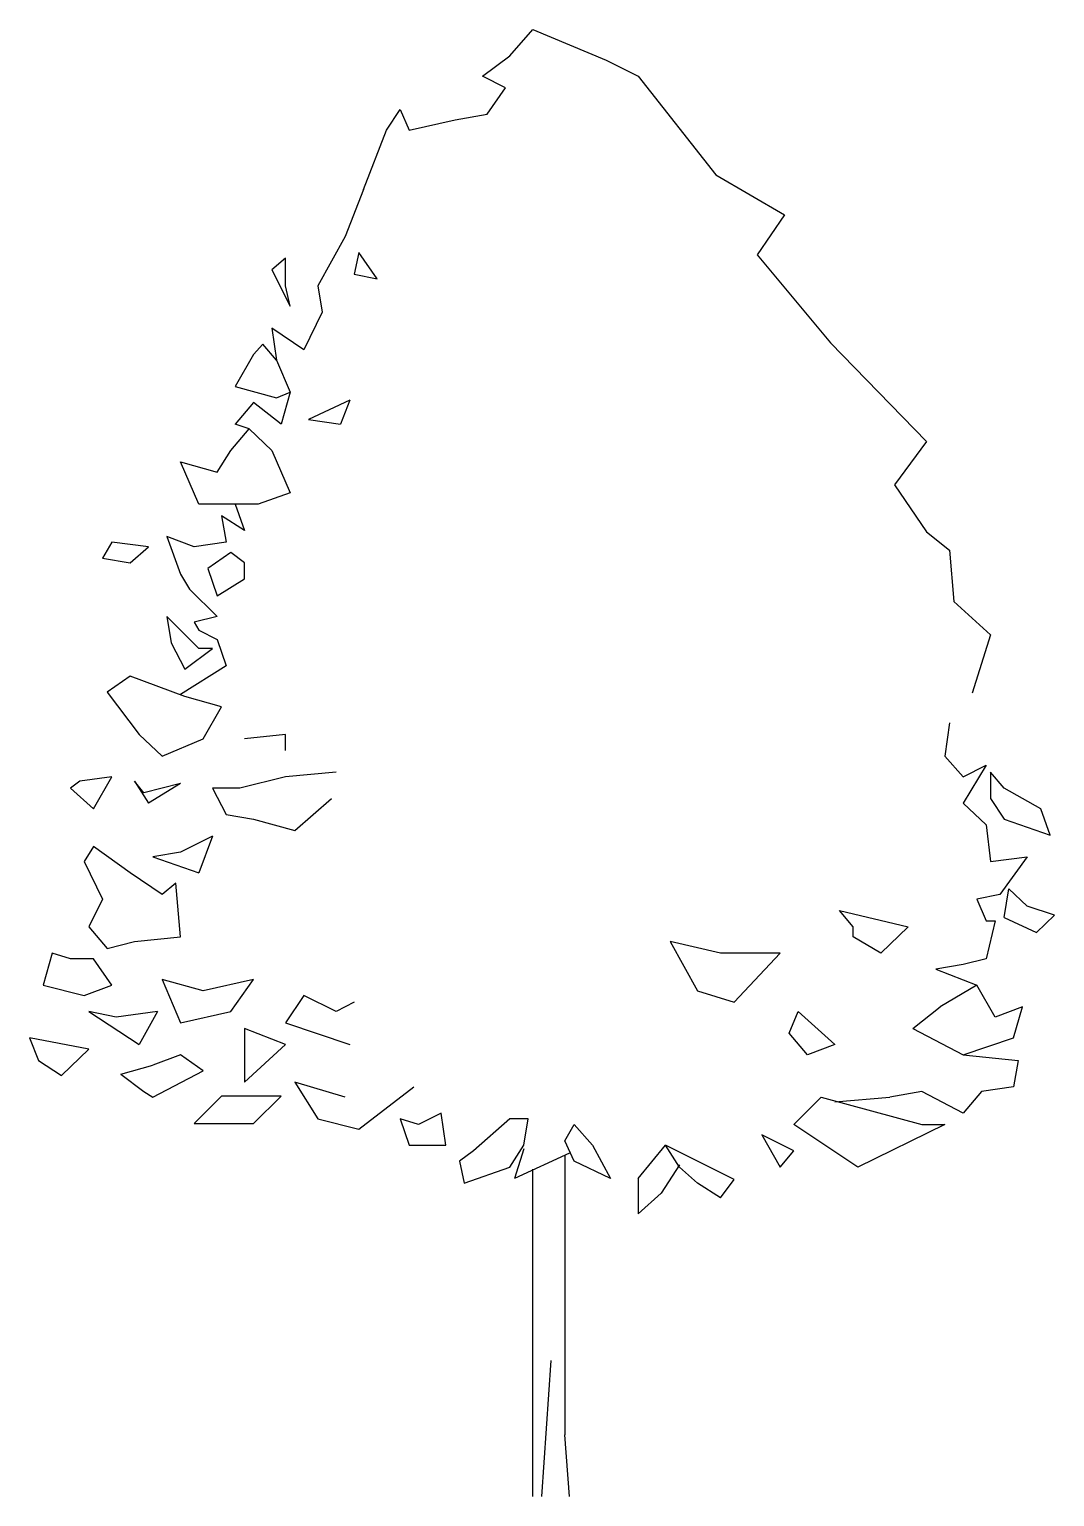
# Model space of a CAD drawing. Header units: millimetres. Extents: x 354.7 to 356.8, y 2507.9 to 2510.91.
import ezdxf

# ---------------------------------------------------------------- set-up
doc = ezdxf.new("R2010")
doc.units = ezdxf.units.MM
doc.header["$LTSCALE"] = 10
doc.layers.add('Vegetais', color=94, linetype='Continuous')

msp = doc.modelspace()

# ---------------------------------------------------------------- linework, layer by layer
at = {"layer": 'Vegetais'}
for p, q in [((355.6799, 2510.8545), (355.7268, 2510.9084)), ((355.7268, 2510.9084), (355.8768, 2510.8452)), ((355.6236, 2510.8124), (355.6799, 2510.8545)), ((355.8768, 2510.8452), (355.9424, 2510.8124)), ((355.6705, 2510.7889), (355.6236, 2510.8124)), ((355.9424, 2510.8124), (356.1018, 2510.6108)), ((355.633, 2510.735), (355.6705, 2510.7889)), ((355.4268, 2510.7022), (355.4549, 2510.7444)), ((355.4549, 2510.7444), (355.4736, 2510.7022)), ((355.4736, 2510.7022), (355.5674, 2510.7233)), ((355.5674, 2510.7233), (355.633, 2510.735)), ((355.3799, 2510.5803), (355.4268, 2510.7022)), ((356.1018, 2510.6108), (356.2424, 2510.5288)), ((355.3799, 2510.5803), (355.3424, 2510.4842)), ((356.2424, 2510.5288), (356.1861, 2510.4467)), ((355.3424, 2510.4842), (355.2861, 2510.3834)), ((355.3705, 2510.4514), (355.3611, 2510.4069)), ((355.408, 2510.3975), (355.3705, 2510.4514)), ((356.1861, 2510.4467), (356.3361, 2510.2663)), ((355.2205, 2510.4397), (355.1924, 2510.4163)), ((355.2205, 2510.3834), (355.2205, 2510.4397)), ((355.1924, 2510.4163), (355.2299, 2510.3413)), ((355.3611, 2510.4069), (355.408, 2510.3975)), ((355.2299, 2510.3413), (355.2205, 2510.3834)), ((355.2861, 2510.3834), (355.2955, 2510.3295)), ((355.2955, 2510.3295), (355.258, 2510.2522)), ((355.258, 2510.2522), (355.1924, 2510.2967)), ((355.1924, 2510.2967), (355.2018, 2510.2311)), ((356.3361, 2510.2663), (356.533, 2510.0647)), ((355.1549, 2510.2428), (355.1174, 2510.1772)), ((355.1549, 2510.2428), (355.1736, 2510.2639)), ((355.2018, 2510.2311), (355.1736, 2510.2639)), ((355.2018, 2510.2311), (355.2299, 2510.1655)), ((355.1174, 2510.1772), (355.2018, 2510.1538)), ((355.2018, 2510.1538), (355.2299, 2510.1655)), ((355.2299, 2510.1655), (355.2111, 2510.0999)), ((355.3518, 2510.1491), (355.2674, 2510.1092)), ((355.3518, 2510.1491), (355.333, 2510.0999)), ((355.1549, 2510.1444), (355.1174, 2510.0999)), ((355.2111, 2510.0999), (355.1549, 2510.1444)), ((355.108, 2510.0459), (355.1455, 2510.0905)), ((355.1455, 2510.0905), (355.1174, 2510.0999)), ((355.1455, 2510.0905), (355.1924, 2510.0459)), ((355.2674, 2510.1092), (355.333, 2510.0999)), ((356.533, 2510.0647), (356.4674, 2509.9756)), ((355.0799, 2510.0014), (355.108, 2510.0459)), ((355.1924, 2510.0459), (355.2299, 2509.9592)), ((355.0424, 2509.9358), (355.0049, 2510.0225)), ((355.0049, 2510.0225), (355.0799, 2510.0014)), ((356.4674, 2509.9756), (356.533, 2509.8795)), ((355.1643, 2509.9358), (355.0424, 2509.9358)), ((355.1174, 2509.9358), (355.1361, 2509.8819)), ((355.2299, 2509.9592), (355.1643, 2509.9358)), ((355.1361, 2509.8819), (355.0893, 2509.9124)), ((355.0893, 2509.9124), (355.0986, 2509.8584)), ((356.533, 2509.8795), (356.5799, 2509.842)), ((354.8643, 2509.8584), (354.8455, 2509.8256)), ((354.9393, 2509.8491), (354.8643, 2509.8584)), ((354.9018, 2509.8163), (354.9393, 2509.8491)), ((355.033, 2509.8491), (354.9768, 2509.8702)), ((354.9768, 2509.8702), (355.0049, 2509.7928)), ((355.0986, 2509.8584), (355.033, 2509.8491)), ((354.8455, 2509.8256), (354.9018, 2509.8163)), ((355.108, 2509.8374), (355.0611, 2509.8045)), ((355.1361, 2509.8163), (355.108, 2509.8374)), ((355.1361, 2509.7834), (355.1361, 2509.8163)), ((356.5799, 2509.842), (356.5893, 2509.7366)), ((355.0049, 2509.7928), (355.0236, 2509.7624)), ((355.0611, 2509.8045), (355.0799, 2509.7483)), ((355.0236, 2509.7624), (355.0799, 2509.7061)), ((355.0799, 2509.7483), (355.1361, 2509.7834)), ((356.5893, 2509.7366), (356.6643, 2509.6686)), ((354.9768, 2509.7061), (354.9861, 2509.6522)), ((355.0424, 2509.6405), (354.9768, 2509.7061)), ((355.0799, 2509.7061), (355.033, 2509.6944)), ((355.033, 2509.6944), (355.0424, 2509.678)), ((355.0424, 2509.678), (355.0799, 2509.6592)), ((356.6643, 2509.6686), (356.6268, 2509.5491)), ((354.9861, 2509.6522), (355.0143, 2509.5983)), ((355.0143, 2509.5983), (355.0705, 2509.6405)), ((355.0705, 2509.6405), (355.0424, 2509.6405)), ((355.0799, 2509.6592), (355.0986, 2509.6053)), ((355.0986, 2509.6053), (355.0049, 2509.5467)), ((354.9018, 2509.5842), (354.8549, 2509.5514)), ((355.0143, 2509.542), (354.9018, 2509.5842)), ((354.8549, 2509.5514), (354.9205, 2509.4647)), ((355.0893, 2509.5209), (355.0143, 2509.542)), ((355.0518, 2509.4553), (355.0893, 2509.5209)), ((356.5799, 2509.4881), (356.5705, 2509.4202)), ((354.9205, 2509.4647), (354.9674, 2509.4202)), ((354.9674, 2509.4202), (355.0518, 2509.4553)), ((355.2205, 2509.4647), (355.1361, 2509.4553)), ((355.2205, 2509.4319), (355.2205, 2509.4647)), ((356.5705, 2509.4202), (356.608, 2509.378)), ((356.608, 2509.378), (356.6549, 2509.4014)), ((356.6549, 2509.4014), (356.608, 2509.3241)), ((354.7986, 2509.3686), (354.7799, 2509.3545)), ((354.8643, 2509.378), (354.7986, 2509.3686)), ((354.8268, 2509.3124), (354.8643, 2509.378)), ((354.9299, 2509.3452), (354.9111, 2509.3686)), ((354.9111, 2509.3686), (354.9393, 2509.3241)), ((355.2205, 2509.378), (355.1268, 2509.3545)), ((355.3236, 2509.3874), (355.2205, 2509.378)), ((356.6924, 2509.3545), (356.6643, 2509.3874)), ((356.6643, 2509.3874), (356.6643, 2509.3334)), ((354.7799, 2509.3545), (354.8268, 2509.3124)), ((355.0049, 2509.3639), (354.9299, 2509.3452)), ((355.0049, 2509.3639), (354.9393, 2509.3241)), ((355.1268, 2509.3545), (355.0705, 2509.3545)), ((355.0705, 2509.3545), (355.0986, 2509.3006)), ((356.7674, 2509.3124), (356.6924, 2509.3545)), ((355.2393, 2509.2678), (355.3143, 2509.3334)), ((356.608, 2509.3241), (356.6549, 2509.2795)), ((356.6643, 2509.3334), (356.6924, 2509.2913)), ((356.7861, 2509.2584), (356.7674, 2509.3124)), ((355.0986, 2509.3006), (355.1549, 2509.2913)), ((355.1549, 2509.2913), (355.2393, 2509.2678)), ((356.6549, 2509.2795), (356.6643, 2509.2045)), ((356.6924, 2509.2913), (356.7861, 2509.2584)), ((355.0705, 2509.2561), (355.0049, 2509.2233)), ((355.0705, 2509.2561), (355.0424, 2509.1811)), ((354.8268, 2509.235), (354.808, 2509.2045)), ((354.9018, 2509.1811), (354.8268, 2509.235)), ((355.0049, 2509.2233), (354.9486, 2509.2139)), ((354.808, 2509.2045), (354.8455, 2509.1272)), ((354.9486, 2509.2139), (355.0424, 2509.1811)), ((356.6643, 2509.2045), (356.7393, 2509.2139)), ((356.7393, 2509.2139), (356.683, 2509.1366)), ((354.9674, 2509.1366), (354.9018, 2509.1811)), ((354.9955, 2509.16), (354.9674, 2509.1366)), ((355.0049, 2509.0499), (354.9955, 2509.16)), ((354.8455, 2509.1272), (354.8174, 2509.0709)), ((356.683, 2509.1366), (356.6361, 2509.1272)), ((356.6361, 2509.1272), (356.6549, 2509.0827)), ((356.6924, 2509.0897), (356.7018, 2509.1483)), ((356.7393, 2509.1131), (356.7018, 2509.1483)), ((356.383, 2509.0709), (356.3549, 2509.1038)), ((356.3549, 2509.1038), (356.4955, 2509.0709)), ((356.7955, 2509.0944), (356.7393, 2509.1131)), ((356.758, 2509.0592), (356.7955, 2509.0944)), ((354.8174, 2509.0709), (354.8549, 2509.0264)), ((356.383, 2509.0499), (356.383, 2509.0709)), ((356.4955, 2509.0709), (356.4393, 2509.017)), ((356.6549, 2509.0827), (356.6736, 2509.0827)), ((356.6736, 2509.0827), (356.6549, 2509.0053)), ((356.6924, 2509.0897), (356.758, 2509.0592)), ((354.8549, 2509.0264), (354.9111, 2509.0405)), ((354.9111, 2509.0405), (355.0049, 2509.0499)), ((356.1111, 2509.017), (356.008, 2509.0405)), ((356.008, 2509.0405), (356.0643, 2508.9397)), ((356.4393, 2509.017), (356.383, 2509.0499)), ((354.7424, 2509.017), (354.7236, 2508.9514)), ((354.7799, 2509.0053), (354.7424, 2509.017)), ((354.8268, 2509.0053), (354.7799, 2509.0053)), ((354.8643, 2508.9514), (354.8268, 2509.0053)), ((356.233, 2509.017), (356.1111, 2509.017)), ((356.1393, 2508.9163), (356.233, 2509.017)), ((356.6549, 2509.0053), (356.608, 2508.9936)), ((356.608, 2508.9936), (356.5518, 2508.9842)), ((356.5518, 2508.9842), (356.6361, 2508.9514)), ((354.7236, 2508.9514), (354.808, 2508.9303)), ((354.808, 2508.9303), (354.8643, 2508.9514)), ((355.0518, 2508.9397), (354.9674, 2508.9631)), ((354.9674, 2508.9631), (355.0049, 2508.8741)), ((355.1549, 2508.9631), (355.0518, 2508.9397)), ((355.108, 2508.8975), (355.1549, 2508.9631)), ((356.6361, 2508.9514), (356.5611, 2508.9069)), ((356.6736, 2508.8858), (356.6361, 2508.9514)), ((355.258, 2508.9303), (355.2205, 2508.8741)), ((355.3236, 2508.8975), (355.258, 2508.9303)), ((355.3611, 2508.9163), (355.3236, 2508.8975)), ((356.0643, 2508.9397), (356.1393, 2508.9163)), ((354.8736, 2508.8858), (354.8174, 2508.8975)), ((354.8174, 2508.8975), (354.9205, 2508.8295)), ((354.958, 2508.8975), (354.8736, 2508.8858)), ((354.958, 2508.8975), (354.9205, 2508.8295)), ((355.0049, 2508.8741), (355.108, 2508.8975)), ((356.2518, 2508.853), (356.2705, 2508.8975)), ((356.2705, 2508.8975), (356.3455, 2508.8295)), ((356.5049, 2508.8624), (356.5611, 2508.9069)), ((356.7299, 2508.9069), (356.6736, 2508.8858)), ((356.7111, 2508.8436), (356.7299, 2508.9069)), ((355.2205, 2508.8295), (355.1361, 2508.8624)), ((355.1361, 2508.8624), (355.1361, 2508.7522)), ((355.2205, 2508.8741), (355.3518, 2508.8295)), ((356.5049, 2508.8624), (356.608, 2508.8084)), ((354.8174, 2508.8202), (354.6955, 2508.8436)), ((354.6955, 2508.8436), (354.7143, 2508.7967)), ((355.1361, 2508.7522), (355.2205, 2508.8295)), ((356.2893, 2508.8084), (356.2518, 2508.853)), ((356.3455, 2508.8295), (356.2893, 2508.8084)), ((356.608, 2508.8084), (356.7111, 2508.8436)), ((354.7143, 2508.7967), (354.7611, 2508.7663)), ((354.7611, 2508.7663), (354.8174, 2508.8202)), ((355.0049, 2508.8084), (354.9486, 2508.7874)), ((355.0518, 2508.7756), (355.0049, 2508.8084)), ((356.608, 2508.8084), (356.7205, 2508.7967)), ((356.7205, 2508.7967), (356.7111, 2508.7428)), ((354.883, 2508.7686), (354.9486, 2508.7874)), ((354.883, 2508.7686), (354.9299, 2508.7334)), ((354.9486, 2508.7217), (355.0518, 2508.7756)), ((355.2393, 2508.7522), (355.2861, 2508.6772)), ((355.3424, 2508.7217), (355.2393, 2508.7522)), ((355.3705, 2508.6561), (355.483, 2508.7428)), ((356.7111, 2508.7428), (356.6455, 2508.7334)), ((354.9299, 2508.7334), (354.9486, 2508.7217)), ((355.0893, 2508.7241), (355.033, 2508.6678)), ((355.2111, 2508.7241), (355.0893, 2508.7241)), ((355.1549, 2508.6678), (355.2111, 2508.7241)), ((356.2611, 2508.6655), (356.3174, 2508.7217)), ((356.3174, 2508.7217), (356.5236, 2508.6655)), ((356.3455, 2508.7124), (356.458, 2508.7217)), ((356.5236, 2508.7334), (356.458, 2508.7217)), ((356.608, 2508.6889), (356.5236, 2508.7334)), ((356.6455, 2508.7334), (356.608, 2508.6889)), ((355.2861, 2508.6772), (355.3705, 2508.6561)), ((355.4924, 2508.6655), (355.4549, 2508.6772)), ((355.4549, 2508.6772), (355.4736, 2508.6233)), ((355.5393, 2508.6889), (355.4924, 2508.6655)), ((355.5486, 2508.6233), (355.5393, 2508.6889)), ((355.6799, 2508.6772), (355.6049, 2508.6116)), ((355.7174, 2508.6772), (355.6799, 2508.6772)), ((355.708, 2508.6233), (355.7174, 2508.6772)), ((355.033, 2508.6678), (355.1549, 2508.6678)), ((355.7924, 2508.6327), (355.8111, 2508.6655)), ((355.8111, 2508.6655), (355.8486, 2508.6233)), ((356.2611, 2508.6116), (356.1955, 2508.6444)), ((356.1955, 2508.6444), (356.233, 2508.5788)), ((356.3924, 2508.5788), (356.2611, 2508.6655)), ((356.5705, 2508.6655), (356.3924, 2508.5788)), ((356.5236, 2508.6655), (356.5705, 2508.6655)), ((355.4736, 2508.6233), (355.5486, 2508.6233)), ((355.6799, 2508.5788), (355.708, 2508.6233)), ((355.708, 2508.6163), (355.6893, 2508.5553)), ((355.8111, 2508.5905), (355.7924, 2508.6327)), ((355.8486, 2508.6233), (355.8861, 2508.5553)), ((355.9424, 2508.5553), (355.9986, 2508.6233)), ((356.0268, 2508.5788), (355.9986, 2508.6233)), ((356.1393, 2508.553), (355.9986, 2508.6233)), ((355.6049, 2508.6116), (355.5768, 2508.5905)), ((355.5768, 2508.5905), (355.5861, 2508.5459)), ((355.8018, 2508.6069), (355.6893, 2508.5553)), ((355.8861, 2508.5553), (355.8111, 2508.5905)), ((356.233, 2508.5788), (356.2611, 2508.6116)), ((355.5861, 2508.5459), (355.6799, 2508.5788)), ((355.9424, 2508.5553), (355.9424, 2508.4827)), ((356.0268, 2508.5834), (355.9893, 2508.5249)), ((356.0643, 2508.5459), (356.0268, 2508.5788)), ((355.9424, 2508.4827), (355.9893, 2508.5249)), ((356.1111, 2508.5155), (356.0643, 2508.5459)), ((356.1111, 2508.5155), (356.1393, 2508.553))]:
    msp.add_line(p, q, dxfattribs=at)
at = {"layer": 'Vegetais', "color": 34}
for p, q in [((355.7924, 2508.6022), (355.7924, 2508.0303)), ((355.7268, 2507.9038), (355.7268, 2508.5741)), ((355.7455, 2507.9038), (355.7643, 2508.1827)), ((355.8018, 2507.9038), (355.7924, 2508.0303))]:
    msp.add_line(p, q, dxfattribs=at)

doc.saveas('drawing.dxf')
